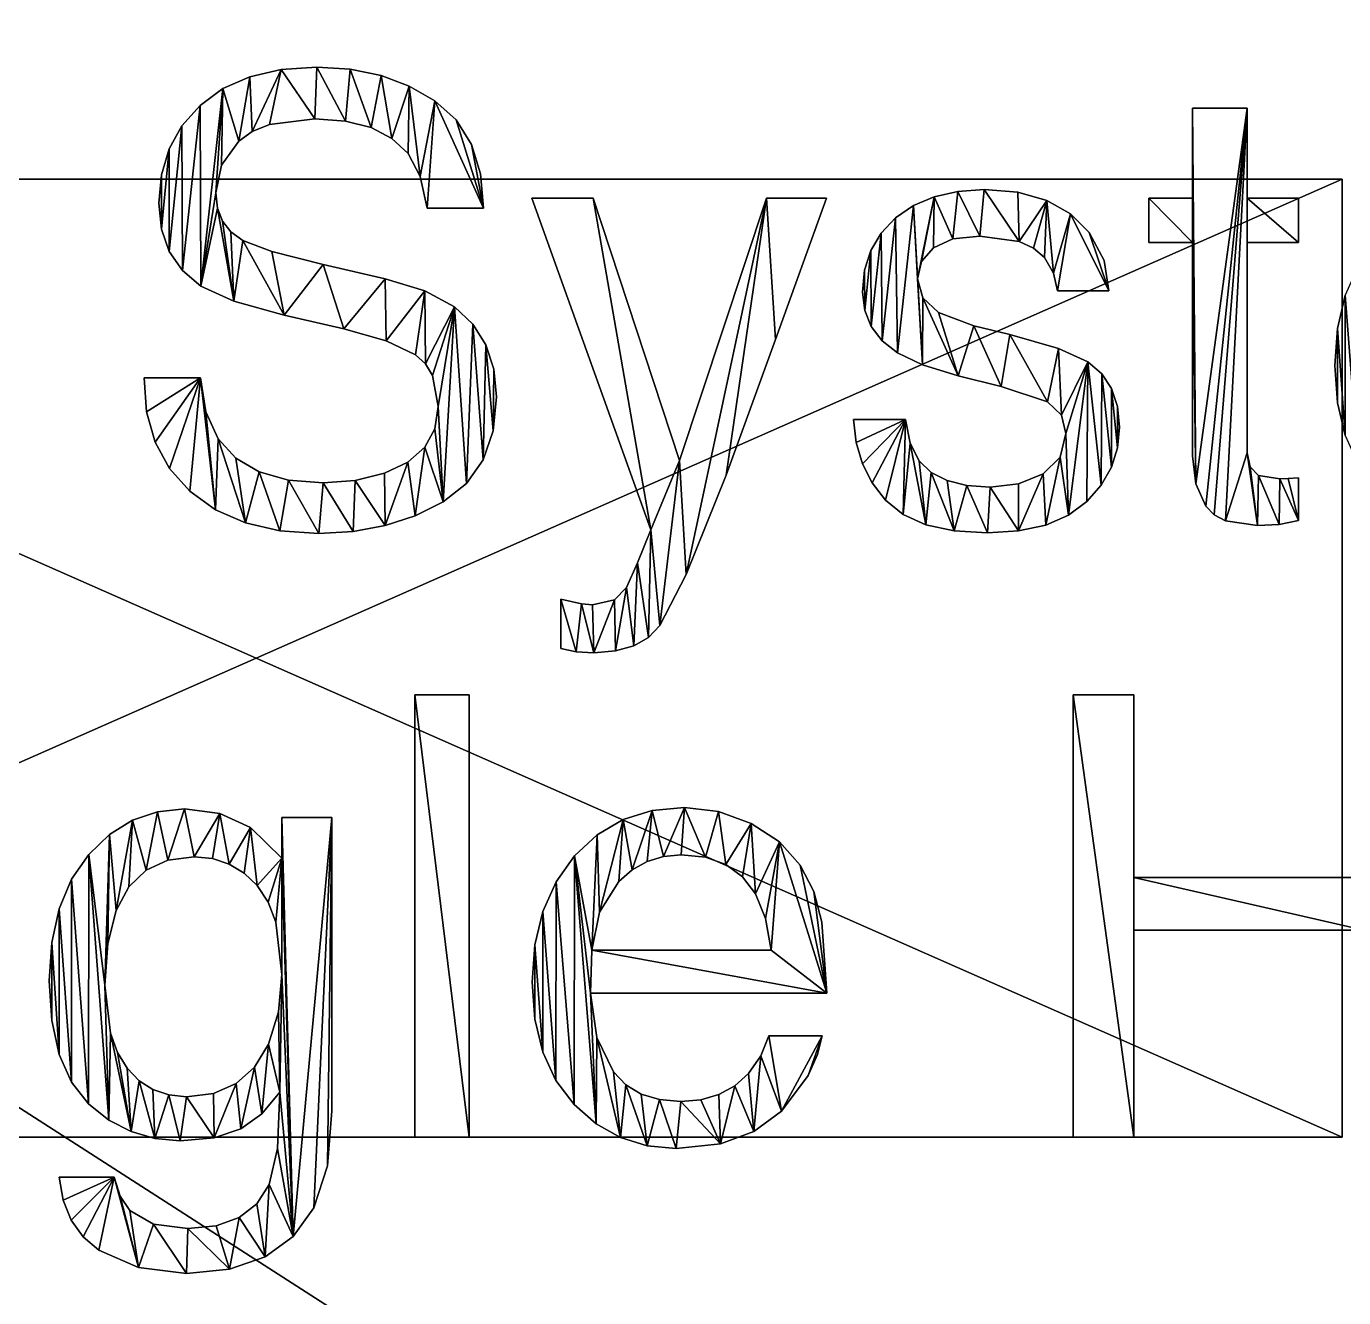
# Model space of a CAD drawing. Extents: x 12 to 260, y 24 to 184.
# Drawn here: x 102.87 to 131.07, y 121.37 to 148.58 of the extents above; entities that cross this region are included whole.
import ezdxf

# ---------------------------------------------------------------- set-up
doc = ezdxf.new("R2010")
doc.units = 0
doc.layers.get('0').update_dxf_attribs({"color": 13, "linetype": 'CONTINUOUS'})

# ---------------------------------------------------------------- blocks, each defined once
blk = doc.blocks.new('BUILD_BOX')
at = {"color": 254}
mesh = blk.add_polyface(dxfattribs=at)
corners = [(248.92, 0), (0, 160.02), (0, 0), (248.92, 160.02)]
mesh.append_faces([[corners[k] for k in face] for face in [(0, 1, 2), (1, 0, 3)]], dxfattribs={"vtx0": -1, "color": 254})
blk = doc.blocks.new('3D_PRINTER_BUILD_VOLUME')
blk.add_blockref('BUILD_BOX', (0, 0))
blk = doc.blocks.new('GROUP_5')
at = {"color": 178}
for p, q in [((23.119, 22.692, 0.051), (23.79, 22.846, 0.051)), ((23.79, 22.846, 0.051), (24.553, 22.897, 0.051)), ((24.553, 22.897, 0.051), (25.269, 22.852, 0.051)), ((25.269, 22.852, 0.051), (25.929, 22.717, 0.051)), ((22.54, 22.437, 0.051), (23.119, 22.692, 0.051)), ((25.929, 22.717, 0.051), (26.533, 22.493, 0.051)), ((22.053, 22.079, 0.051), (22.54, 22.437, 0.051)), ((26.533, 22.493, 0.051), (27.082, 22.179, 0.051)), ((21.667, 21.641, 0.051), (22.053, 22.079, 0.051)), ((27.082, 22.179, 0.051), (27.537, 21.766, 0.051)), ((43.294, 22.021, 0.051), (44.467, 22.021, 0.051)), ((43.294, 20.094, 0.051), (43.294, 22.021, 0.051)), ((44.467, 22.021, 0.051), (44.467, 20.094, 0.051)), ((24.514, 21.789, 0.051), (23.54, 21.67, 0.051)), ((25.165, 21.743, 0.051), (24.514, 21.789, 0.051)), ((25.714, 21.604, 0.051), (25.165, 21.743, 0.051)), ((27.537, 21.766, 0.051), (27.862, 21.245, 0.051)), ((21.391, 21.146, 0.051), (21.667, 21.641, 0.051)), ((23.172, 21.521, 0.051), (22.884, 21.312, 0.051)), ((23.54, 21.67, 0.051), (23.172, 21.521, 0.051)), ((26.161, 21.372, 0.051), (25.714, 21.604, 0.051)), ((22.884, 21.312, 0.051), (22.512, 20.797, 0.051)), ((26.505, 21.048, 0.051), (26.161, 21.372, 0.051)), ((27.862, 21.245, 0.051), (28.057, 20.617, 0.051)), ((21.226, 20.594, 0.051), (21.391, 21.146, 0.051)), ((26.766, 20.554, 0.051), (26.505, 21.048, 0.051)), ((21.17, 19.985, 0.051), (21.226, 20.594, 0.051)), ((22.512, 20.797, 0.051), (22.388, 20.204, 0.051)), ((28.057, 20.617, 0.051), (28.122, 19.882, 0.051)), ((26.917, 19.882, 0.051), (26.766, 20.554, 0.051)), ((22.388, 20.204, 0.051), (22.424, 19.879, 0.051)), ((31.704, 12.995, 0.051), (29.153, 20.094, 0.051)), ((29.153, 20.094, 0.051), (30.467, 20.094, 0.051)), ((30.467, 20.094, 0.051), (32.316, 14.477, 0.051)), ((32.316, 14.477, 0.051), (34.178, 20.094, 0.051)), ((34.178, 20.094, 0.051), (35.46, 20.094, 0.051)), ((37.322, 19.934, 0.051), (37.766, 20.123, 0.051)), ((37.766, 20.123, 0.051), (38.271, 20.237, 0.051)), ((38.271, 20.237, 0.051), (38.836, 20.275, 0.051)), ((38.836, 20.275, 0.051), (39.561, 20.218, 0.051)), ((39.561, 20.218, 0.051), (40.178, 20.046, 0.051)), ((40.178, 20.046, 0.051), (40.686, 19.76, 0.051)), ((42.36, 19.147, 0.051), (42.36, 20.094, 0.051)), ((42.36, 20.094, 0.051), (43.294, 20.094, 0.051)), ((44.467, 20.094, 0.051), (45.569, 20.094, 0.051)), ((45.569, 20.094, 0.051), (45.569, 19.147, 0.051)), ((21.227, 19.432, 0.051), (21.17, 19.985, 0.051)), ((22.424, 19.879, 0.051), (22.533, 19.602, 0.051)), ((28.122, 19.882, 0.051), (26.917, 19.882, 0.051)), ((36.939, 19.669, 0.051), (37.322, 19.934, 0.051)), ((40.686, 19.76, 0.051), (41.085, 19.36, 0.051)), ((22.533, 19.602, 0.051), (22.714, 19.371, 0.051)), ((36.63, 19.343, 0.051), (36.939, 19.669, 0.051)), ((21.396, 18.953, 0.051), (21.227, 19.432, 0.051)), ((22.714, 19.371, 0.051), (22.968, 19.186, 0.051)), ((36.41, 18.97, 0.051), (36.63, 19.343, 0.051)), ((38.168, 19.22, 0.051), (37.75, 19.031, 0.051)), ((38.746, 19.283, 0.051), (38.168, 19.22, 0.051)), ((39.585, 19.168, 0.051), (38.746, 19.283, 0.051)), ((41.085, 19.36, 0.051), (41.405, 18.758, 0.051)), ((21.678, 18.546, 0.051), (21.396, 18.953, 0.051)), ((36.277, 18.551, 0.051), (36.41, 18.97, 0.051)), ((37.75, 19.031, 0.051), (37.497, 18.74, 0.051)), ((39.895, 19.025, 0.051), (39.585, 19.168, 0.051)), ((40.131, 18.825, 0.051), (39.895, 19.025, 0.051)), ((43.294, 19.147, 0.051), (42.36, 19.147, 0.051)), ((45.569, 19.147, 0.051), (44.467, 19.147, 0.051)), ((37.497, 18.74, 0.051), (37.412, 18.368, 0.051)), ((40.323, 18.485, 0.051), (40.131, 18.825, 0.051)), ((41.405, 18.758, 0.051), (41.503, 18.11, 0.051)), ((22.072, 18.213, 0.051), (21.678, 18.546, 0.051)), ((36.233, 18.084, 0.051), (36.277, 18.551, 0.051)), ((37.412, 18.368, 0.051), (37.523, 17.962, 0.051)), ((40.408, 18.11, 0.051), (40.323, 18.485, 0.051)), ((26.866, 18.109, 0.051), (27.497, 17.769, 0.051)), ((36.28, 17.691, 0.051), (36.233, 18.084, 0.051)), ((41.503, 18.11, 0.051), (40.408, 18.11, 0.051)), ((27.497, 17.769, 0.051), (27.892, 17.399, 0.051)), ((37.523, 17.962, 0.051), (37.857, 17.646, 0.051)), ((46.398, 17.304, 0.051), (46.567, 18.018, 0.051)), ((36.42, 17.344, 0.051), (36.28, 17.691, 0.051)), ((37.857, 17.646, 0.051), (38.617, 17.363, 0.051)), ((27.892, 17.399, 0.051), (28.174, 16.955, 0.051)), ((36.654, 17.041, 0.051), (36.42, 17.344, 0.051)), ((46.342, 16.512, 0.051), (46.398, 17.304, 0.051)), ((28.174, 16.955, 0.051), (28.343, 16.436, 0.051)), ((36.981, 16.783, 0.051), (36.654, 17.041, 0.051)), ((26.877, 16.546, 0.051), (26.666, 16.738, 0.051)), ((37.515, 16.525, 0.051), (36.981, 16.783, 0.051)), ((27.028, 16.298, 0.051), (26.877, 16.546, 0.051)), ((28.343, 16.436, 0.051), (28.399, 15.842, 0.051)), ((41.059, 16.59, 0.051), (41.355, 16.336, 0.051)), ((46.398, 15.715, 0.051), (46.342, 16.512, 0.051)), ((20.909, 15.521, 0.051), (20.855, 16.248, 0.051)), ((20.855, 16.248, 0.051), (22.06, 16.248, 0.051)), ((22.06, 16.248, 0.051), (22.177, 15.519, 0.051)), ((27.149, 15.636, 0.051), (27.028, 16.298, 0.051)), ((41.355, 16.336, 0.051), (41.566, 16.018, 0.051)), ((28.399, 15.842, 0.051), (28.328, 15.112, 0.051)), ((41.566, 16.018, 0.051), (41.693, 15.637, 0.051)), ((21.09, 14.874, 0.051), (20.909, 15.521, 0.051)), ((22.177, 15.519, 0.051), (22.44, 14.94, 0.051)), ((27.077, 15.16, 0.051), (27.149, 15.636, 0.051)), ((40.49, 15.448, 0.051), (40.195, 15.733, 0.051)), ((41.693, 15.637, 0.051), (41.735, 15.192, 0.051)), ((46.566, 15.012, 0.051), (46.398, 15.715, 0.051)), ((36.1, 14.865, 0.051), (36.04, 15.359, 0.051)), ((36.04, 15.359, 0.051), (37.155, 15.359, 0.051)), ((37.155, 15.359, 0.051), (37.253, 14.847, 0.051)), ((40.588, 15.056, 0.051), (40.49, 15.448, 0.051)), ((26.862, 14.763, 0.051), (27.077, 15.16, 0.051)), ((28.328, 15.112, 0.051), (28.113, 14.494, 0.051)), ((40.466, 14.547, 0.051), (40.588, 15.056, 0.051)), ((41.735, 15.192, 0.051), (41.692, 14.747, 0.051)), ((21.398, 14.307, 0.051), (21.09, 14.874, 0.051)), ((22.44, 14.94, 0.051), (22.819, 14.529, 0.051)), ((26.504, 14.445, 0.051), (26.862, 14.763, 0.051)), ((36.234, 14.411, 0.051), (36.1, 14.865, 0.051)), ((37.253, 14.847, 0.051), (37.444, 14.47, 0.051)), ((41.692, 14.747, 0.051), (41.56, 14.333, 0.051)), ((22.819, 14.529, 0.051), (23.321, 14.235, 0.051)), ((26.002, 14.206, 0.051), (26.504, 14.445, 0.051)), ((28.113, 14.494, 0.051), (27.756, 13.988, 0.051)), ((36.443, 14, 0.051), (36.234, 14.411, 0.051)), ((37.444, 14.47, 0.051), (37.704, 14.225, 0.051)), ((40.099, 14.19, 0.051), (40.466, 14.547, 0.051)), ((21.834, 13.819, 0.051), (21.398, 14.307, 0.051)), ((23.321, 14.235, 0.051), (23.944, 14.059, 0.051)), ((25.377, 14.051, 0.051), (26.002, 14.206, 0.051)), ((37.704, 14.225, 0.051), (38.044, 14.05, 0.051)), ((39.571, 13.98, 0.051), (40.099, 14.19, 0.051)), ((41.56, 14.333, 0.051), (41.342, 13.951, 0.051)), ((44.528, 14.343, 0.051), (44.712, 14.161, 0.051)), ((44.712, 14.161, 0.051), (45.163, 14.09, 0.051)), ((45.343, 14.093, 0.051), (45.569, 14.109, 0.051)), ((45.569, 14.109, 0.051), (45.569, 13.194, 0.051)), ((22.381, 13.425, 0.051), (21.834, 13.819, 0.051)), ((23.944, 14.059, 0.051), (24.688, 14, 0.051)), ((24.688, 14, 0.051), (25.377, 14.051, 0.051)), ((27.756, 13.988, 0.051), (27.255, 13.594, 0.051)), ((36.726, 13.629, 0.051), (36.443, 14, 0.051)), ((38.044, 14.05, 0.051), (38.464, 13.945, 0.051)), ((38.464, 13.945, 0.051), (38.965, 13.91, 0.051)), ((38.965, 13.91, 0.051), (39.571, 13.98, 0.051)), ((41.342, 13.951, 0.051), (41.036, 13.6, 0.051)), ((43.584, 13.5, 0.051), (43.367, 13.978, 0.051)), ((45.163, 14.09, 0.051), (45.343, 14.093, 0.051)), ((27.255, 13.594, 0.051), (26.661, 13.298, 0.051)), ((37.103, 13.324, 0.051), (36.726, 13.629, 0.051)), ((41.036, 13.6, 0.051), (40.641, 13.307, 0.051)), ((23.024, 13.143, 0.051), (22.381, 13.425, 0.051)), ((26.661, 13.298, 0.051), (26.019, 13.087, 0.051)), ((37.592, 13.105, 0.051), (37.103, 13.324, 0.051)), ((40.641, 13.307, 0.051), (40.154, 13.098, 0.051)), ((43.762, 13.319, 0.051), (43.584, 13.5, 0.051)), ((44.005, 13.189, 0.051), (43.762, 13.319, 0.051)), ((23.763, 12.974, 0.051), (23.024, 13.143, 0.051)), ((24.598, 12.917, 0.051), (23.763, 12.974, 0.051)), ((26.019, 13.087, 0.051), (25.332, 12.96, 0.051)), ((31.414, 12.286, 0.051), (31.704, 12.995, 0.051)), ((38.193, 12.974, 0.051), (37.592, 13.105, 0.051)), ((38.907, 12.93, 0.051), (38.193, 12.974, 0.051)), ((39.576, 12.972, 0.051), (38.907, 12.93, 0.051)), ((40.154, 13.098, 0.051), (39.576, 12.972, 0.051)), ((44.686, 13.085, 0.051), (44.005, 13.189, 0.051)), ((45.153, 13.111, 0.051), (44.686, 13.085, 0.051)), ((45.569, 13.194, 0.051), (45.153, 13.111, 0.051)), ((25.332, 12.96, 0.051), (24.598, 12.917, 0.051)), ((31.182, 11.758, 0.051), (31.414, 12.286, 0.051)), ((30.928, 11.497, 0.051), (31.182, 11.758, 0.051)), ((29.778, 10.456, 0.051), (29.778, 11.513, 0.051)), ((29.778, 11.513, 0.051), (30.216, 11.41, 0.051)), ((30.216, 11.41, 0.051), (30.454, 11.391, 0.051)), ((30.454, 11.391, 0.051), (30.928, 11.497, 0.051)), ((31.897, 10.946, 0.051), (31.654, 10.692, 0.051)), ((30.103, 10.385, 0.051), (29.778, 10.456, 0.051)), ((31.337, 10.511, 0.051), (30.945, 10.402, 0.051)), ((31.654, 10.692, 0.051), (31.337, 10.511, 0.051)), ((30.48, 10.366, 0.051), (30.103, 10.385, 0.051)), ((30.945, 10.402, 0.051), (30.48, 10.366, 0.051)), ((26.653, 9.464, 0.051), (27.813, 9.464, 0.051)), ((26.653, 0, 0.051), (26.653, 9.464, 0.051)), ((27.813, 9.464, 0.051), (27.813, 0, 0.051)), ((40.743, 9.464, 0.051), (42.038, 9.464, 0.051)), ((40.743, 0, 0.051), (40.743, 9.464, 0.051)), ((42.038, 9.464, 0.051), (42.038, 5.554, 0.051)), ((31.733, 6.99, 0.051), (32.426, 7.055, 0.051)), ((32.426, 7.055, 0.051), (33.149, 6.968, 0.051)), ((20.118, 6.475, 0.051), (20.608, 6.779, 0.051)), ((20.608, 6.779, 0.051), (21.141, 6.962, 0.051)), ((21.141, 6.962, 0.051), (21.718, 7.022, 0.051)), ((21.718, 7.022, 0.051), (22.479, 6.923, 0.051)), ((22.479, 6.923, 0.051), (23.136, 6.623, 0.051)), ((23.806, 5.966, 0.051), (23.806, 6.836, 0.051)), ((23.806, 6.836, 0.051), (24.875, 6.836, 0.051)), ((30.554, 6.471, 0.051), (31.109, 6.795, 0.051)), ((31.109, 6.795, 0.051), (31.733, 6.99, 0.051)), ((33.149, 6.968, 0.051), (33.85, 6.71, 0.051)), ((23.136, 6.623, 0.051), (23.806, 5.966, 0.051)), ((33.85, 6.71, 0.051), (34.457, 6.315, 0.051)), ((19.673, 6.05, 0.051), (20.118, 6.475, 0.051)), ((30.068, 6.017, 0.051), (30.554, 6.471, 0.051)), ((34.457, 6.315, 0.051), (34.9, 5.818, 0.051)), ((19.302, 5.516, 0.051), (19.673, 6.05, 0.051)), ((21.367, 5.926, 0.051), (20.9, 5.711, 0.051)), ((21.931, 5.998, 0.051), (21.367, 5.926, 0.051)), ((22.322, 5.959, 0.051), (21.931, 5.998, 0.051)), ((22.677, 5.843, 0.051), (22.322, 5.959, 0.051)), ((29.673, 5.46, 0.051), (30.068, 6.017, 0.051)), ((31.972, 6.007, 0.051), (31.621, 5.899, 0.051)), ((32.355, 6.043, 0.051), (31.972, 6.007, 0.051)), ((32.873, 5.991, 0.051), (32.355, 6.043, 0.051)), ((33.31, 5.834, 0.051), (32.873, 5.991, 0.051)), ((20.9, 5.711, 0.051), (20.53, 5.353, 0.051)), ((22.995, 5.65, 0.051), (22.677, 5.843, 0.051)), ((23.278, 5.38, 0.051), (22.995, 5.65, 0.051)), ((31.302, 5.719, 0.051), (31.015, 5.467, 0.051)), ((31.621, 5.899, 0.051), (31.302, 5.719, 0.051)), ((33.668, 5.572, 0.051), (33.31, 5.834, 0.051)), ((34.9, 5.818, 0.051), (35.19, 5.252, 0.051)), ((19.037, 4.887, 0.051), (19.302, 5.516, 0.051)), ((23.509, 5.029, 0.051), (23.278, 5.38, 0.051)), ((29.392, 4.824, 0.051), (29.673, 5.46, 0.051)), ((31.015, 5.467, 0.051), (30.601, 4.812, 0.051)), ((33.946, 5.206, 0.051), (33.668, 5.572, 0.051)), ((42.038, 5.554, 0.051), (46.961, 5.554, 0.051)), ((20.53, 5.353, 0.051), (20.256, 4.851, 0.051)), ((34.157, 4.679, 0.051), (33.946, 5.206, 0.051)), ((18.879, 4.163, 0.051), (19.037, 4.887, 0.051)), ((20.256, 4.851, 0.051), (20.077, 4.144, 0.051)), ((23.674, 4.595, 0.051), (23.509, 5.029, 0.051)), ((29.222, 4.11, 0.051), (29.392, 4.824, 0.051)), ((30.601, 4.812, 0.051), (30.442, 4.001, 0.051)), ((34.275, 4.001, 0.051), (34.157, 4.679, 0.051)), ((46.961, 4.426, 0.051), (42.038, 4.426, 0.051)), ((42.038, 4.426, 0.051), (42.038, 0, 0.051)), ((29.166, 3.318, 0.051), (29.222, 4.11, 0.051)), ((30.442, 4.001, 0.051), (34.275, 4.001, 0.051)), ((29.222, 2.521, 0.051), (29.166, 3.318, 0.051)), ((35.467, 3.08, 0.051), (30.409, 3.08, 0.051)), ((23.522, 1.991, 0.051), (23.735, 2.682, 0.051)), ((19.036, 1.768, 0.051), (18.878, 2.491, 0.051)), ((29.39, 1.818, 0.051), (29.222, 2.521, 0.051)), ((20.136, 2.22, 0.051), (20.284, 1.811, 0.051)), ((23.222, 1.497, 0.051), (23.522, 1.991, 0.051)), ((34.056, 1.735, 0.051), (34.23, 2.165, 0.051)), ((34.23, 2.165, 0.051), (35.37, 2.165, 0.051)), ((35.37, 2.165, 0.051), (35.273, 1.763, 0.051)), ((19.299, 1.175, 0.051), (19.036, 1.768, 0.051)), ((20.284, 1.811, 0.051), (20.491, 1.472, 0.051)), ((29.67, 1.208, 0.051), (29.39, 1.818, 0.051)), ((33.792, 1.359, 0.051), (34.056, 1.735, 0.051)), ((35.273, 1.763, 0.051), (35.071, 1.318, 0.051)), ((20.491, 1.472, 0.051), (20.748, 1.206, 0.051)), ((22.828, 1.145, 0.051), (23.222, 1.497, 0.051)), ((19.666, 0.712, 0.051), (19.299, 1.175, 0.051)), ((20.748, 1.206, 0.051), (21.046, 1.016, 0.051)), ((22.342, 0.934, 0.051), (22.828, 1.145, 0.051)), ((30.062, 0.693, 0.051), (29.67, 1.208, 0.051)), ((30.906, 1.395, 0.051), (31.169, 1.117, 0.051)), ((33.498, 1.097, 0.051), (33.792, 1.359, 0.051)), ((21.046, 1.016, 0.051), (21.384, 0.901, 0.051)), ((21.384, 0.901, 0.051), (21.764, 0.863, 0.051)), ((21.764, 0.863, 0.051), (22.342, 0.934, 0.051)), ((23.761, 0.96, 0.051), (23.377, 0.499, 0.051)), ((31.169, 1.117, 0.051), (31.497, 0.919, 0.051)), ((31.497, 0.919, 0.051), (31.888, 0.8, 0.051)), ((32.774, 0.798, 0.051), (33.159, 0.91, 0.051)), ((33.159, 0.91, 0.051), (33.498, 1.097, 0.051)), ((20.104, 0.364, 0.051), (19.666, 0.712, 0.051)), ((30.534, 0.282, 0.051), (30.062, 0.693, 0.051)), ((31.888, 0.8, 0.051), (32.342, 0.76, 0.051)), ((32.342, 0.76, 0.051), (32.774, 0.798, 0.051)), ((20.577, 0.115, 0.051), (20.104, 0.364, 0.051)), ((23.377, 0.499, 0.051), (22.923, 0.174, 0.051)), ((31.055, -0.01, 0.051), (30.534, 0.282, 0.051)), ((21.085, -0.034, 0.051), (20.577, 0.115, 0.051)), ((22.923, 0.174, 0.051), (22.355, -0.019, 0.051)), ((21.628, -0.084, 0.051), (21.085, -0.034, 0.051)), ((22.355, -0.019, 0.051), (21.628, -0.084, 0.051)), ((27.813, 0, 0.051), (26.653, 0, 0.051)), ((31.626, -0.186, 0.051), (31.055, -0.01, 0.051)), ((32.246, -0.245, 0.051), (31.626, -0.186, 0.051)), ((42.038, 0, 0.051), (40.743, 0, 0.051)), ((19.125, -1.353, 0.051), (19.038, -0.857, 0.051)), ((19.038, -0.857, 0.051), (20.217, -0.857, 0.051)), ((20.217, -0.857, 0.051), (20.343, -1.268, 0.051)), ((23.271, -1.429, 0.051), (23.535, -1.018, 0.051)), ((19.296, -1.779, 0.051), (19.125, -1.353, 0.051)), ((20.343, -1.268, 0.051), (20.552, -1.572, 0.051)), ((20.552, -1.572, 0.051), (21.058, -1.862, 0.051)), ((22.893, -1.723, 0.051), (23.271, -1.429, 0.051)), ((19.55, -2.134, 0.051), (19.296, -1.779, 0.051)), ((21.058, -1.862, 0.051), (21.789, -1.959, 0.051)), ((21.789, -1.959, 0.051), (22.399, -1.9, 0.051)), ((22.399, -1.9, 0.051), (22.893, -1.723, 0.051)), ((19.889, -2.419, 0.051), (19.55, -2.134, 0.051)), ((24.048, -2.128, 0.051), (23.447, -2.567, 0.051))]:
    blk.add_line(p, q, dxfattribs=at)
for p, q in [((46.5, 20.5, 0.5), (0, 20.5, 0.5)), ((46.5, 20.5), (0, 20.5)), ((46.5, 0), (46.5, 20.5)), ((46.5, 20.5), (46.5, 20.5, 0.5)), ((46.5, 0, 0.5), (46.5, 20.5, 0.5)), ((0, 0), (46.5, 0)), ((0, 0, 0.5), (46.5, 0, 0.5)), ((46.5, 0), (46.5, 0, 0.5))]:
    blk.add_line(p, q)
for points in [[(35.46, 20.094, 0.051), (34.371, 17.066, 0.051), (33.315, 14.167, 0.051), (32.458, 12.041, 0.051), (31.897, 10.946, 0.051)], [(22.968, 19.186, 0.051), (23.588, 18.954, 0.051), (24.688, 18.671, 0.051), (26.015, 18.368, 0.051), (26.866, 18.109, 0.051)], [(43.367, 13.978, 0.051), (43.294, 14.58, 0.051), (43.294, 19.147, 0.051)], [(44.467, 19.147, 0.051), (44.467, 14.644, 0.051), (44.528, 14.343, 0.051)], [(26.666, 16.738, 0.051), (26.038, 17.039, 0.051), (25.133, 17.298, 0.051), (23.851, 17.588, 0.051), (22.778, 17.886, 0.051), (22.072, 18.213, 0.051)], [(38.617, 17.363, 0.051), (39.384, 17.176, 0.051), (40.427, 16.878, 0.051), (41.059, 16.59, 0.051)], [(40.195, 15.733, 0.051), (39.203, 16.061, 0.051), (38.282, 16.293, 0.051), (37.515, 16.525, 0.051)], [(24.875, 6.836, 0.051), (24.875, 0.56, 0.051), (24.779, -0.615, 0.051), (24.489, -1.514, 0.051), (24.048, -2.128, 0.051)], [(35.19, 5.252, 0.051), (35.364, 4.6, 0.051), (35.467, 3.08, 0.051)], [(23.735, 2.682, 0.051), (23.806, 3.479, 0.051), (23.674, 4.595, 0.051)], [(18.878, 2.491, 0.051), (18.826, 3.344, 0.051), (18.879, 4.163, 0.051)], [(20.077, 4.144, 0.051), (20.018, 3.247, 0.051), (20.136, 2.22, 0.051)], [(30.409, 3.08, 0.051), (30.55, 2.133, 0.051), (30.906, 1.395, 0.051)], [(35.071, 1.318, 0.051), (34.501, 0.554, 0.051), (33.909, 0.122, 0.051)], [(23.535, -1.018, 0.051), (23.714, -0.246, 0.051), (23.761, 0.96, 0.051)], [(33.909, 0.122, 0.051), (33.193, -0.142, 0.051), (32.246, -0.245, 0.051)], [(23.447, -2.567, 0.051), (22.685, -2.831, 0.051), (21.764, -2.919, 0.051), (20.738, -2.794, 0.051), (19.889, -2.419, 0.051)]]:
    blk.add_polyline3d(points, dxfattribs=at)
mesh = blk.add_polyface(dxfattribs=at)
corners = [(20.909, 15.521, 0.051), (22.06, 16.248, 0.051), (20.855, 16.248, 0.051), (21.09, 14.874, 0.051), (21.398, 14.307, 0.051), (21.834, 13.819, 0.051), (22.381, 13.425, 0.051), (22.177, 15.519, 0.051), (22.44, 14.94, 0.051), (23.024, 13.143, 0.051), (22.819, 14.529, 0.051), (23.321, 14.235, 0.051), (23.763, 12.974, 0.051), (23.944, 14.059, 0.051), (24.598, 12.917, 0.051), (24.688, 14, 0.051), (25.332, 12.96, 0.051), (25.377, 14.051, 0.051), (26.019, 13.087, 0.051), (26.002, 14.206, 0.051), (26.504, 14.445, 0.051), (26.661, 13.298, 0.051), (26.862, 14.763, 0.051), (27.255, 13.594, 0.051), (27.077, 15.16, 0.051), (27.149, 15.636, 0.051), (22.072, 18.213, 0.051), (22.424, 19.879, 0.051), (22.388, 20.204, 0.051), (22.778, 17.886, 0.051), (22.533, 19.602, 0.051), (22.714, 19.371, 0.051), (22.968, 19.186, 0.051), (23.851, 17.588, 0.051), (23.588, 18.954, 0.051), (24.688, 18.671, 0.051), (25.133, 17.298, 0.051), (26.015, 18.368, 0.051), (26.038, 17.039, 0.051), (26.866, 18.109, 0.051), (26.666, 16.738, 0.051), (26.877, 16.546, 0.051), (27.497, 17.769, 0.051), (27.028, 16.298, 0.051), (27.756, 13.988, 0.051), (27.892, 17.399, 0.051), (28.113, 14.494, 0.051), (28.174, 16.955, 0.051), (28.328, 15.112, 0.051), (28.343, 16.436, 0.051), (28.399, 15.842, 0.051), (21.227, 19.432, 0.051), (21.226, 20.594, 0.051), (21.17, 19.985, 0.051), (21.391, 21.146, 0.051), (21.396, 18.953, 0.051), (21.667, 21.641, 0.051), (21.678, 18.546, 0.051), (22.053, 22.079, 0.051), (22.54, 22.437, 0.051), (22.512, 20.797, 0.051), (22.884, 21.312, 0.051), (23.119, 22.692, 0.051), (23.172, 21.521, 0.051), (23.79, 22.846, 0.051), (23.54, 21.67, 0.051), (24.514, 21.789, 0.051), (24.553, 22.897, 0.051), (25.165, 21.743, 0.051), (25.269, 22.852, 0.051), (25.714, 21.604, 0.051), (25.929, 22.717, 0.051), (26.161, 21.372, 0.051), (26.533, 22.493, 0.051), (26.505, 21.048, 0.051), (26.766, 20.554, 0.051), (27.082, 22.179, 0.051), (26.917, 19.882, 0.051), (28.122, 19.882, 0.051), (27.537, 21.766, 0.051), (27.862, 21.245, 0.051), (28.057, 20.617, 0.051)]
mesh.append_faces([[corners[k] for k in face] for face in [(0, 1, 2), (49, 48, 50), (51, 52, 53), (80, 78, 81)]], dxfattribs={"vtx0": -1, "color": 178})
mesh.append_faces([[corners[k] for k in face] for face in [(1, 6, 7), (7, 6, 8), (8, 9, 10), (10, 9, 11), (11, 12, 13), (13, 14, 15), (15, 16, 17), (17, 18, 19), (19, 18, 20), (20, 21, 22), (22, 23, 24), (24, 23, 25), (27, 29, 30), (30, 29, 31), (31, 29, 32), (32, 33, 34), (34, 33, 35), (35, 36, 37), (37, 38, 39), (39, 41, 42), (42, 44, 45), (45, 46, 47), (47, 48, 49), (52, 51, 54), (54, 55, 56), (56, 57, 58), (58, 26, 59), (59, 61, 62), (62, 63, 64), (64, 66, 67), (67, 68, 69), (69, 70, 71), (71, 72, 73), (73, 75, 76), (76, 78, 79), (79, 78, 80)]], dxfattribs={"vtx0": -1, "vtx1": -1, "color": 178})
mesh.append_faces([[corners[k] for k in face] for face in [(42, 25, 23), (59, 26, 28)]], dxfattribs={"vtx0": -1, "vtx1": -1, "vtx2": -1, "color": 178})
mesh.append_faces([[corners[k] for k in face] for face in [(1, 0, 3), (1, 3, 4), (1, 4, 5), (1, 5, 6), (8, 6, 9), (11, 9, 12), (13, 12, 14), (15, 14, 16), (17, 16, 18), (20, 18, 21), (22, 21, 23), (26, 27, 28), (27, 26, 29), (32, 29, 33), (35, 33, 36), (37, 36, 38), (39, 38, 40), (39, 40, 41), (42, 41, 43), (42, 43, 25), (42, 23, 44), (45, 44, 46), (47, 46, 48), (54, 51, 55), (56, 55, 57), (58, 57, 26), (59, 28, 60), (59, 60, 61), (62, 61, 63), (64, 63, 65), (64, 65, 66), (67, 66, 68), (69, 68, 70), (71, 70, 72), (73, 72, 74), (73, 74, 75), (76, 75, 77), (76, 77, 78)]], dxfattribs={"vtx0": -1, "vtx2": -1, "color": 178})
mesh = blk.add_polyface(dxfattribs=at)
corners = [(44.686, 13.085, 0.051), (44.467, 14.644, 0.051), (44.005, 13.189, 0.051), (44.528, 14.343, 0.051), (44.712, 14.161, 0.051), (45.153, 13.111, 0.051), (45.163, 14.09, 0.051), (45.569, 13.194, 0.051), (45.343, 14.093, 0.051), (45.569, 14.109, 0.051), (45.569, 19.147, 0.051), (44.467, 20.094, 0.051), (44.467, 19.147, 0.051), (45.569, 20.094, 0.051), (43.367, 13.978, 0.051), (43.294, 19.147, 0.051), (43.294, 14.58, 0.051), (43.294, 20.094, 0.051), (43.294, 22.021, 0.051), (44.467, 22.021, 0.051), (43.584, 13.5, 0.051), (43.762, 13.319, 0.051), (42.36, 20.094, 0.051), (42.36, 19.147, 0.051)]
mesh.append_faces([[corners[k] for k in face] for face in [(8, 7, 9), (11, 10, 13), (14, 15, 16), (15, 22, 23)]], dxfattribs={"vtx0": -1, "color": 178})
mesh.append_faces([[corners[k] for k in face] for face in [(0, 1, 2), (1, 0, 3), (3, 0, 4), (4, 5, 6), (6, 7, 8), (10, 11, 12), (17, 14, 18), (18, 14, 19), (19, 12, 11), (22, 15, 17)]], dxfattribs={"vtx0": -1, "vtx1": -1, "color": 178})
mesh.append_faces([[corners[k] for k in face] for face in [(15, 14, 17), (19, 2, 1)]], dxfattribs={"vtx0": -1, "vtx1": -1, "vtx2": -1, "color": 178})
mesh.append_faces([[corners[k] for k in face] for face in [(4, 0, 5), (6, 5, 7), (19, 14, 20), (19, 20, 21), (19, 21, 2), (19, 1, 12)]], dxfattribs={"vtx0": -1, "vtx2": -1, "color": 178})
mesh = blk.add_polyface()
corners = [(0, 20.5, 0.5), (46.5, 20.5), (0, 20.5), (46.5, 20.5, 0.5)]
mesh.append_faces([[corners[k] for k in face] for face in [(0, 1, 2), (1, 0, 3)]], dxfattribs={"vtx0": -1})
mesh = blk.add_polyface()
corners = [(46.5, 0, 0.5), (0, 20.5, 0.5), (0, 0, 0.5), (46.5, 20.5, 0.5)]
mesh.append_faces([[corners[k] for k in face] for face in [(0, 1, 2), (1, 0, 3)]], dxfattribs={"vtx0": -1})
mesh = blk.add_polyface()
corners = [(46.5, 20.5), (0, 0), (0, 20.5), (46.5, 0)]
mesh.append_faces([[corners[k] for k in face] for face in [(0, 1, 2), (1, 0, 3)]], dxfattribs={"vtx0": -1})
mesh = blk.add_polyface()
corners = [(46.5, 20.5), (46.5, 0, 0.5), (46.5, 0), (46.5, 20.5, 0.5)]
mesh.append_faces([[corners[k] for k in face] for face in [(0, 1, 2), (1, 0, 3)]], dxfattribs={"vtx0": -1})
mesh = blk.add_polyface(dxfattribs=at)
corners = [(30.103, 10.385, 0.051), (29.778, 11.513, 0.051), (29.778, 10.456, 0.051), (30.216, 11.41, 0.051), (30.48, 10.366, 0.051), (30.454, 11.391, 0.051), (30.928, 11.497, 0.051), (30.945, 10.402, 0.051), (31.182, 11.758, 0.051), (31.337, 10.511, 0.051), (31.414, 12.286, 0.051), (31.654, 10.692, 0.051), (31.704, 12.995, 0.051), (31.897, 10.946, 0.051), (30.467, 20.094, 0.051), (29.153, 20.094, 0.051), (32.316, 14.477, 0.051), (32.458, 12.041, 0.051), (34.178, 20.094, 0.051), (33.315, 14.167, 0.051), (34.371, 17.066, 0.051), (35.46, 20.094, 0.051)]
mesh.append_faces([[corners[k] for k in face] for face in [(0, 1, 2), (12, 14, 15), (18, 20, 21)]], dxfattribs={"vtx0": -1, "color": 178})
mesh.append_faces([[corners[k] for k in face] for face in [(1, 0, 3), (3, 4, 5), (5, 4, 6), (6, 7, 8), (8, 9, 10), (10, 11, 12), (14, 12, 16), (16, 17, 18)]], dxfattribs={"vtx0": -1, "vtx1": -1, "color": 178})
mesh.append_faces([[corners[k] for k in face] for face in [(16, 12, 13)]], dxfattribs={"vtx0": -1, "vtx1": -1, "vtx2": -1, "color": 178})
mesh.append_faces([[corners[k] for k in face] for face in [(3, 0, 4), (6, 4, 7), (8, 7, 9), (10, 9, 11), (12, 11, 13), (16, 13, 17), (18, 17, 19), (18, 19, 20)]], dxfattribs={"vtx0": -1, "vtx2": -1, "color": 178})
mesh = blk.add_polyface(dxfattribs=at)
corners = [(36.1, 14.865, 0.051), (37.155, 15.359, 0.051), (36.04, 15.359, 0.051), (36.234, 14.411, 0.051), (36.443, 14, 0.051), (36.726, 13.629, 0.051), (37.103, 13.324, 0.051), (37.253, 14.847, 0.051), (37.592, 13.105, 0.051), (37.444, 14.47, 0.051), (37.704, 14.225, 0.051), (38.193, 12.974, 0.051), (38.044, 14.05, 0.051), (38.464, 13.945, 0.051), (38.907, 12.93, 0.051), (38.965, 13.91, 0.051), (39.576, 12.972, 0.051), (39.571, 13.98, 0.051), (40.099, 14.19, 0.051), (40.154, 13.098, 0.051), (40.466, 14.547, 0.051), (40.641, 13.307, 0.051), (40.588, 15.056, 0.051), (36.28, 17.691, 0.051), (36.277, 18.551, 0.051), (36.233, 18.084, 0.051), (36.41, 18.97, 0.051), (36.42, 17.344, 0.051), (36.63, 19.343, 0.051), (36.654, 17.041, 0.051), (36.939, 19.669, 0.051), (36.981, 16.783, 0.051), (37.322, 19.934, 0.051), (37.515, 16.525, 0.051), (37.412, 18.368, 0.051), (37.523, 17.962, 0.051), (38.282, 16.293, 0.051), (37.857, 17.646, 0.051), (38.617, 17.363, 0.051), (39.203, 16.061, 0.051), (39.384, 17.176, 0.051), (40.195, 15.733, 0.051), (40.427, 16.878, 0.051), (40.49, 15.448, 0.051), (41.059, 16.59, 0.051), (41.036, 13.6, 0.051), (41.342, 13.951, 0.051), (41.355, 16.336, 0.051), (41.56, 14.333, 0.051), (41.566, 16.018, 0.051), (41.692, 14.747, 0.051), (41.693, 15.637, 0.051), (41.735, 15.192, 0.051), (37.766, 20.123, 0.051), (37.497, 18.74, 0.051), (37.75, 19.031, 0.051), (38.168, 19.22, 0.051), (38.271, 20.237, 0.051), (38.746, 19.283, 0.051), (38.836, 20.275, 0.051), (39.585, 19.168, 0.051), (39.561, 20.218, 0.051), (40.178, 20.046, 0.051), (39.895, 19.025, 0.051), (40.131, 18.825, 0.051), (40.323, 18.485, 0.051), (40.686, 19.76, 0.051), (40.408, 18.11, 0.051), (41.503, 18.11, 0.051), (41.085, 19.36, 0.051), (41.405, 18.758, 0.051)]
mesh.append_faces([[corners[k] for k in face] for face in [(0, 1, 2), (23, 24, 25), (51, 50, 52), (69, 68, 70)]], dxfattribs={"vtx0": -1, "color": 178})
mesh.append_faces([[corners[k] for k in face] for face in [(1, 6, 7), (7, 8, 9), (9, 8, 10), (10, 11, 12), (12, 11, 13), (13, 14, 15), (15, 16, 17), (17, 16, 18), (18, 19, 20), (20, 21, 22), (24, 23, 26), (26, 27, 28), (28, 29, 30), (30, 31, 32), (34, 33, 35), (35, 36, 37), (37, 36, 38), (38, 39, 40), (40, 41, 42), (42, 43, 44), (44, 46, 47), (47, 48, 49), (49, 50, 51), (53, 56, 57), (57, 58, 59), (59, 60, 61), (61, 60, 62), (62, 65, 66), (66, 68, 69)]], dxfattribs={"vtx0": -1, "vtx1": -1, "color": 178})
mesh.append_faces([[corners[k] for k in face] for face in [(32, 33, 34), (44, 22, 21)]], dxfattribs={"vtx0": -1, "vtx1": -1, "vtx2": -1, "color": 178})
mesh.append_faces([[corners[k] for k in face] for face in [(1, 0, 3), (1, 3, 4), (1, 4, 5), (1, 5, 6), (7, 6, 8), (10, 8, 11), (13, 11, 14), (15, 14, 16), (18, 16, 19), (20, 19, 21), (26, 23, 27), (28, 27, 29), (30, 29, 31), (32, 31, 33), (35, 33, 36), (38, 36, 39), (40, 39, 41), (42, 41, 43), (44, 43, 22), (44, 21, 45), (44, 45, 46), (47, 46, 48), (49, 48, 50), (34, 53, 32), (53, 34, 54), (53, 54, 55), (53, 55, 56), (57, 56, 58), (59, 58, 60), (62, 60, 63), (62, 63, 64), (62, 64, 65), (66, 65, 67), (66, 67, 68)]], dxfattribs={"vtx0": -1, "vtx2": -1, "color": 178})
mesh = blk.add_polyface(dxfattribs=at)
corners = [(46.398, 15.715, 0.051), (46.398, 17.304, 0.051), (46.342, 16.512, 0.051), (46.566, 15.012, 0.051), (46.567, 18.018, 0.051), (46.845, 14.403, 0.051), (46.849, 18.654, 0.051), (47.237, 13.887, 0.051), (47.244, 19.212, 0.051), (47.71, 13.477, 0.051), (47.585, 16.274, 0.051), (47.725, 15.328, 0.051), (48.231, 13.184, 0.051), (48.081, 14.589, 0.051), (48.345, 14.312, 0.051), (48.802, 13.008, 0.051), (48.672, 14.113, 0.051), (49.063, 13.994, 0.051), (49.421, 12.95, 0.051), (49.518, 13.955, 0.051), (50.368, 13.053, 0.051), (49.949, 13.992, 0.051), (50.335, 14.104, 0.051), (50.674, 14.292, 0.051), (51.085, 13.317, 0.051), (50.968, 14.554, 0.051), (51.232, 14.929, 0.051), (51.676, 13.749, 0.051), (51.406, 15.359, 0.051), (52.546, 15.359, 0.051), (52.246, 14.512, 0.051), (52.449, 14.957, 0.051), (52.643, 16.274, 0.051), (47.617, 17.195, 0.051), (51.451, 17.195, 0.051), (51.633, 19.509, 0.051), (52.076, 19.012, 0.051), (52.366, 18.447, 0.051), (52.54, 17.794, 0.051), (47.729, 19.666, 0.051), (47.777, 18.006, 0.051), (48.284, 19.99, 0.051), (48.191, 18.661, 0.051), (48.477, 18.913, 0.051), (48.908, 20.184, 0.051), (48.796, 19.093, 0.051), (49.147, 19.202, 0.051), (49.602, 20.249, 0.051), (49.531, 19.238, 0.051), (50.048, 19.185, 0.051), (50.325, 20.163, 0.051), (50.486, 19.028, 0.051), (51.025, 19.904, 0.051), (50.844, 18.767, 0.051), (51.122, 18.4, 0.051), (51.333, 17.873, 0.051)]
mesh.append_faces([[corners[k] for k in face] for face in [(0, 1, 2), (29, 30, 31), (37, 32, 38)]], dxfattribs={"vtx0": -1, "color": 178})
mesh.append_faces([[corners[k] for k in face] for face in [(1, 3, 4), (4, 5, 6), (6, 7, 8), (10, 9, 11), (11, 12, 13), (13, 12, 14), (14, 15, 16), (16, 15, 17), (17, 18, 19), (19, 20, 21), (21, 20, 22), (22, 20, 23), (23, 24, 25), (25, 24, 26), (26, 27, 28), (28, 27, 29), (32, 33, 10), (33, 32, 34), (35, 32, 36), (36, 32, 37), (8, 33, 39), (39, 40, 41), (41, 43, 44), (44, 46, 47), (47, 49, 50), (50, 51, 52), (52, 54, 35)]], dxfattribs={"vtx0": -1, "vtx1": -1, "color": 178})
mesh.append_faces([[corners[k] for k in face] for face in [(8, 9, 10), (34, 32, 35), (33, 8, 10)]], dxfattribs={"vtx0": -1, "vtx1": -1, "vtx2": -1, "color": 178})
mesh.append_faces([[corners[k] for k in face] for face in [(1, 0, 3), (4, 3, 5), (6, 5, 7), (8, 7, 9), (11, 9, 12), (14, 12, 15), (17, 15, 18), (19, 18, 20), (23, 20, 24), (26, 24, 27), (29, 27, 30), (39, 33, 40), (41, 40, 42), (41, 42, 43), (44, 43, 45), (44, 45, 46), (47, 46, 48), (47, 48, 49), (50, 49, 51), (52, 51, 53), (52, 53, 54), (35, 54, 55), (35, 55, 34)]], dxfattribs={"vtx0": -1, "vtx2": -1, "color": 178})
mesh = blk.add_polyface(dxfattribs=at)
corners = [(27.813, 0, 0.051), (26.653, 9.464, 0.051), (26.653, 0, 0.051), (27.813, 9.464, 0.051)]
mesh.append_faces([[corners[k] for k in face] for face in [(0, 1, 2), (1, 0, 3)]], dxfattribs={"vtx0": -1, "color": 178})
mesh = blk.add_polyface(dxfattribs=at)
corners = [(48.256, 0, 0.051), (46.961, 4.426, 0.051), (46.961, 0, 0.051), (46.961, 5.554, 0.051), (46.961, 9.464, 0.051), (48.256, 9.464, 0.051), (42.038, 5.554, 0.051), (42.038, 4.426, 0.051), (42.038, 0, 0.051), (40.743, 9.464, 0.051), (40.743, 0, 0.051), (42.038, 9.464, 0.051)]
mesh.append_faces([[corners[k] for k in face] for face in [(0, 1, 2), (4, 0, 5), (8, 9, 10)]], dxfattribs={"vtx0": -1, "color": 178})
mesh.append_faces([[corners[k] for k in face] for face in [(3, 0, 4), (1, 6, 7), (6, 1, 3), (9, 8, 11), (11, 7, 6)]], dxfattribs={"vtx0": -1, "vtx1": -1, "color": 178})
mesh.append_faces([[corners[k] for k in face] for face in [(1, 0, 3)]], dxfattribs={"vtx0": -1, "vtx1": -1, "vtx2": -1, "color": 178})
mesh.append_faces([[corners[k] for k in face] for face in [(11, 8, 7)]], dxfattribs={"vtx0": -1, "vtx2": -1, "color": 178})
mesh = blk.add_polyface(dxfattribs=at)
corners = [(29.222, 2.521, 0.051), (29.222, 4.11, 0.051), (29.166, 3.318, 0.051), (29.39, 1.818, 0.051), (29.392, 4.824, 0.051), (29.67, 1.208, 0.051), (29.673, 5.46, 0.051), (30.062, 0.693, 0.051), (30.068, 6.017, 0.051), (30.534, 0.282, 0.051), (30.409, 3.08, 0.051), (30.55, 2.133, 0.051), (31.055, -0.01, 0.051), (30.906, 1.395, 0.051), (31.169, 1.117, 0.051), (31.626, -0.186, 0.051), (31.497, 0.919, 0.051), (31.888, 0.8, 0.051), (32.246, -0.245, 0.051), (32.342, 0.76, 0.051), (33.193, -0.142, 0.051), (32.774, 0.798, 0.051), (33.159, 0.91, 0.051), (33.498, 1.097, 0.051), (33.909, 0.122, 0.051), (33.792, 1.359, 0.051), (34.056, 1.735, 0.051), (34.501, 0.554, 0.051), (34.23, 2.165, 0.051), (35.37, 2.165, 0.051), (35.071, 1.318, 0.051), (35.273, 1.763, 0.051), (35.467, 3.08, 0.051), (30.442, 4.001, 0.051), (34.275, 4.001, 0.051), (34.457, 6.315, 0.051), (34.9, 5.818, 0.051), (35.19, 5.252, 0.051), (35.364, 4.6, 0.051), (30.554, 6.471, 0.051), (30.601, 4.812, 0.051), (31.109, 6.795, 0.051), (31.015, 5.467, 0.051), (31.302, 5.719, 0.051), (31.733, 6.99, 0.051), (31.621, 5.899, 0.051), (31.972, 6.007, 0.051), (32.426, 7.055, 0.051), (32.355, 6.043, 0.051), (32.873, 5.991, 0.051), (33.149, 6.968, 0.051), (33.31, 5.834, 0.051), (33.85, 6.71, 0.051), (33.668, 5.572, 0.051), (33.946, 5.206, 0.051), (34.157, 4.679, 0.051)]
mesh.append_faces([[corners[k] for k in face] for face in [(0, 1, 2), (29, 30, 31), (37, 32, 38)]], dxfattribs={"vtx0": -1, "color": 178})
mesh.append_faces([[corners[k] for k in face] for face in [(1, 3, 4), (4, 5, 6), (6, 7, 8), (10, 9, 11), (11, 12, 13), (13, 12, 14), (14, 15, 16), (16, 15, 17), (17, 18, 19), (19, 20, 21), (21, 20, 22), (22, 20, 23), (23, 24, 25), (25, 24, 26), (26, 27, 28), (28, 27, 29), (32, 33, 10), (33, 32, 34), (35, 32, 36), (36, 32, 37), (8, 33, 39), (39, 40, 41), (41, 43, 44), (44, 46, 47), (47, 49, 50), (50, 51, 52), (52, 54, 35)]], dxfattribs={"vtx0": -1, "vtx1": -1, "color": 178})
mesh.append_faces([[corners[k] for k in face] for face in [(8, 9, 10), (34, 32, 35), (33, 8, 10)]], dxfattribs={"vtx0": -1, "vtx1": -1, "vtx2": -1, "color": 178})
mesh.append_faces([[corners[k] for k in face] for face in [(1, 0, 3), (4, 3, 5), (6, 5, 7), (8, 7, 9), (11, 9, 12), (14, 12, 15), (17, 15, 18), (19, 18, 20), (23, 20, 24), (26, 24, 27), (29, 27, 30), (39, 33, 40), (41, 40, 42), (41, 42, 43), (44, 43, 45), (44, 45, 46), (47, 46, 48), (47, 48, 49), (50, 49, 51), (52, 51, 53), (52, 53, 54), (35, 54, 55), (35, 55, 34)]], dxfattribs={"vtx0": -1, "vtx2": -1, "color": 178})
mesh = blk.add_polyface(dxfattribs=at)
corners = [(19.125, -1.353, 0.051), (20.217, -0.857, 0.051), (19.038, -0.857, 0.051), (19.296, -1.779, 0.051), (19.55, -2.134, 0.051), (19.889, -2.419, 0.051), (20.738, -2.794, 0.051), (20.343, -1.268, 0.051), (20.552, -1.572, 0.051), (21.058, -1.862, 0.051), (21.764, -2.919, 0.051), (21.789, -1.959, 0.051), (22.685, -2.831, 0.051), (22.399, -1.9, 0.051), (22.893, -1.723, 0.051), (23.447, -2.567, 0.051), (23.271, -1.429, 0.051), (23.535, -1.018, 0.051), (24.048, -2.128, 0.051), (23.714, -0.246, 0.051), (23.761, 0.96, 0.051), (23.806, 3.479, 0.051), (23.806, 5.966, 0.051), (23.806, 6.836, 0.051), (24.875, 6.836, 0.051), (24.489, -1.514, 0.051), (24.779, -0.615, 0.051), (24.875, 0.56, 0.051), (20.018, 3.247, 0.051), (20.118, 6.475, 0.051), (19.673, 6.05, 0.051), (20.077, 4.144, 0.051), (20.256, 4.851, 0.051), (20.608, 6.779, 0.051), (20.53, 5.353, 0.051), (20.9, 5.711, 0.051), (21.141, 6.962, 0.051), (21.367, 5.926, 0.051), (21.718, 7.022, 0.051), (21.931, 5.998, 0.051), (22.479, 6.923, 0.051), (22.322, 5.959, 0.051), (22.677, 5.843, 0.051), (23.136, 6.623, 0.051), (22.995, 5.65, 0.051), (23.278, 5.38, 0.051), (23.509, 5.029, 0.051), (23.674, 4.595, 0.051), (18.878, 2.491, 0.051), (18.879, 4.163, 0.051), (18.826, 3.344, 0.051), (19.036, 1.768, 0.051), (19.037, 4.887, 0.051), (19.299, 1.175, 0.051), (19.302, 5.516, 0.051), (19.666, 0.712, 0.051), (20.104, 0.364, 0.051), (20.136, 2.22, 0.051), (20.577, 0.115, 0.051), (20.284, 1.811, 0.051), (20.491, 1.472, 0.051), (20.748, 1.206, 0.051), (21.085, -0.034, 0.051), (21.046, 1.016, 0.051), (21.384, 0.901, 0.051), (21.628, -0.084, 0.051), (21.764, 0.863, 0.051), (22.355, -0.019, 0.051), (22.342, 0.934, 0.051), (22.828, 1.145, 0.051), (22.923, 0.174, 0.051), (23.222, 1.497, 0.051), (23.377, 0.499, 0.051), (23.522, 1.991, 0.051), (23.735, 2.682, 0.051)]
mesh.append_faces([[corners[k] for k in face] for face in [(0, 1, 2), (24, 26, 27), (48, 49, 50)]], dxfattribs={"vtx0": -1, "color": 178})
mesh.append_faces([[corners[k] for k in face] for face in [(1, 6, 7), (7, 6, 8), (8, 6, 9), (9, 10, 11), (11, 12, 13), (13, 12, 14), (14, 15, 16), (16, 15, 17), (17, 18, 19), (19, 18, 20), (22, 18, 23), (23, 18, 24), (29, 32, 33), (33, 35, 36), (36, 37, 38), (38, 39, 40), (40, 42, 43), (43, 45, 22), (49, 51, 52), (52, 53, 54), (54, 55, 30), (28, 56, 57), (57, 58, 59), (59, 58, 60), (60, 58, 61), (61, 62, 63), (63, 62, 64), (64, 65, 66), (66, 67, 68), (68, 67, 69), (69, 70, 71), (71, 72, 73), (73, 20, 74), (74, 20, 21)]], dxfattribs={"vtx0": -1, "vtx1": -1, "color": 178})
mesh.append_faces([[corners[k] for k in face] for face in [(20, 18, 21), (21, 18, 22), (30, 56, 28)]], dxfattribs={"vtx0": -1, "vtx1": -1, "vtx2": -1, "color": 178})
mesh.append_faces([[corners[k] for k in face] for face in [(1, 0, 3), (1, 3, 4), (1, 4, 5), (1, 5, 6), (9, 6, 10), (11, 10, 12), (14, 12, 15), (17, 15, 18), (24, 18, 25), (24, 25, 26), (28, 29, 30), (29, 28, 31), (29, 31, 32), (33, 32, 34), (33, 34, 35), (36, 35, 37), (38, 37, 39), (40, 39, 41), (40, 41, 42), (43, 42, 44), (43, 44, 45), (22, 45, 46), (22, 46, 47), (22, 47, 21), (49, 48, 51), (52, 51, 53), (54, 53, 55), (30, 55, 56), (57, 56, 58), (61, 58, 62), (64, 62, 65), (66, 65, 67), (69, 67, 70), (71, 70, 72), (73, 72, 20)]], dxfattribs={"vtx0": -1, "vtx2": -1, "color": 178})
mesh = blk.add_polyface()
corners = [(46.5, 0, 0.5), (0, 0), (46.5, 0), (0, 0, 0.5)]
mesh.append_faces([[corners[k] for k in face] for face in [(0, 1, 2), (1, 0, 3)]], dxfattribs={"vtx0": -1})

msp = doc.modelspace()

# ---------------------------------------------------------------- block references
for name, p in [('3D_PRINTER_BUILD_VOLUME', (11.576, 24.014)), ('GROUP_5', (84.539, 124.812, -0.5))]:
    msp.add_blockref(name, p)

doc.saveas('drawing.dxf')
